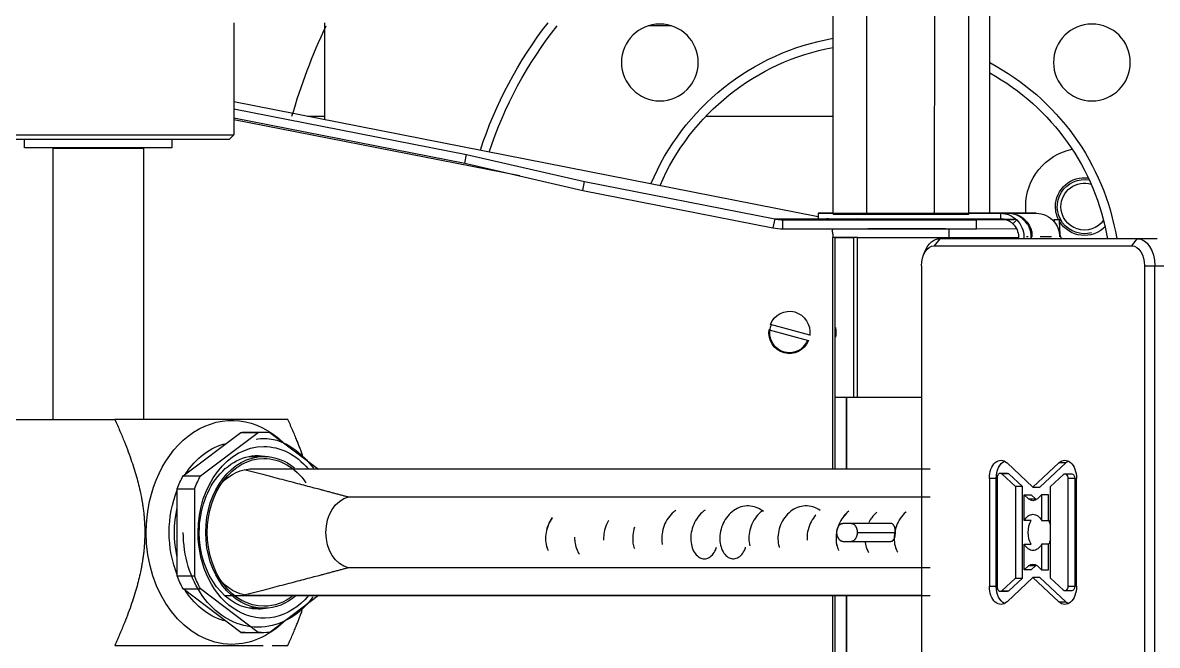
# Model space of a CAD drawing. Header units: millimetres. Extents: x -187347 to 135007, y -6415 to 292048.
# Drawn here: x -51301.2 to -51175.7, y 30128.3 to 30197.2 of the extents above; entities that cross this region are included whole.
import ezdxf

# ---------------------------------------------------------------- set-up
doc = ezdxf.new("R2010")
doc.units = ezdxf.units.MM
doc.header["$LTSCALE"] = 100
doc.layers.get('0').update_dxf_attribs({"lineweight": 18})
doc.layers.add('Layout CAT2', color=6, linetype='Continuous')

# ---------------------------------------------------------------- blocks, each defined once
blk = doc.blocks.new('643h346h634')
at = {"color": 0}
for p, q in [((17551.42, -1514.26), (17551.42, -1539.65)), ((17551.69, -1514.26), (17551.69, -1539.65)), ((17585.9, -1576.15), (17585.9, -1517.15)), ((17587.03, -1517.15), (17587.03, -1576.15)), ((17552.9, -1539.65), (17552.9, -1531.62)), ((17552.96, -1531.62), (17552.96, -1539.65)), ((17485.91, -1535.58), (17479.52, -1540.4)), ((17487.84, -1535.58), (17481.45, -1540.4)), ((17485.91, -1535.58), (17487.84, -1535.58)), ((17488.47, -1535.55), (17486.55, -1535.55)), ((17494.51, -1539.65), (17489.11, -1535.58)), ((17488.47, -1538.25), (17486.83, -1538.25)), ((17570.69, -1538.97), (17573.56, -1541.65)), ((17573.56, -1541.65), (17576.43, -1538.97)), ((17577.2, -1538.97), (17574.32, -1541.65)), ((17576.43, -1538.97), (17577.2, -1538.97)), ((17484.14, -1539.65), (17562.17, -1539.65)), ((17561.22, -1539.65), (17486.72, -1539.65)), ((17570.71, -1540.11), (17569.94, -1540.11)), ((17570.11, -1540.18), (17570.88, -1540.18)), ((17571.63, -1541.6), (17570.11, -1540.18)), ((17570.88, -1540.18), (17572.4, -1541.6)), ((17576.93, -1540.25), (17575.49, -1541.6)), ((17577.86, -1540.18), (17577.09, -1540.18)), ((17479.52, -1540.4), (17481.45, -1540.4)), ((17568.74, -1552.63), (17568.74, -1540.68)), ((17568.74, -1540.68), (17569.5, -1540.68)), ((17569.5, -1540.68), (17569.5, -1552.63)), ((17569.62, -1540.61), (17569.62, -1552.7)), ((17577.42, -1552.63), (17577.42, -1540.68)), ((17577.42, -1540.68), (17578.18, -1540.68)), ((17578.18, -1552.63), (17578.18, -1540.68)), ((17578.38, -1540.68), (17578.38, -1552.63)), ((17478.88, -1541.83), (17480.81, -1541.83)), ((17478.88, -1541.83), (17478.88, -1551.47)), ((17480.81, -1541.83), (17480.81, -1551.47)), ((17562.17, -1542.73), (17497.82, -1542.73)), ((17571.63, -1541.6), (17572.4, -1541.6)), ((17571.63, -1551.71), (17571.63, -1541.6)), ((17572.4, -1541.6), (17572.4, -1551.71)), ((17573.36, -1542.5), (17572.59, -1542.5)), ((17573.06, -1542.94), (17572.59, -1542.5)), ((17572.59, -1542.5), (17572.59, -1545.33)), ((17573.83, -1542.94), (17573.36, -1542.5)), ((17574.32, -1541.65), (17573.56, -1541.65)), ((17574.52, -1542.5), (17574.06, -1542.94)), ((17574.52, -1542.5), (17575.29, -1542.5)), ((17574.52, -1545.33), (17574.52, -1542.5)), ((17575.29, -1542.5), (17575.29, -1545.33)), ((17575.49, -1541.6), (17575.49, -1551.71)), ((17573.83, -1542.94), (17573.06, -1542.94)), ((17552.53, -1545.65), (17553.45, -1545.65)), ((17553.45, -1545.65), (17557.79, -1545.65)), ((17572.59, -1545.33), (17573.36, -1545.33)), ((17575.29, -1545.33), (17574.52, -1545.33)), ((17553.45, -1547.65), (17552.53, -1547.65)), ((17557.79, -1547.65), (17553.45, -1547.65)), ((17554.11, -1546.65), (17558.34, -1546.65)), ((17572.59, -1547.98), (17572.59, -1550.81)), ((17573.36, -1547.98), (17572.59, -1547.98)), ((17574.52, -1550.81), (17574.52, -1547.98)), ((17574.52, -1547.98), (17575.29, -1547.98)), ((17575.29, -1547.98), (17575.29, -1550.81)), ((17478.88, -1551.47), (17480.81, -1551.47)), ((17497.82, -1550.58), (17562.17, -1550.58)), ((17572.59, -1550.81), (17573.06, -1550.37)), ((17572.59, -1550.81), (17573.36, -1550.81)), ((17573.06, -1550.37), (17573.83, -1550.37)), ((17573.36, -1550.81), (17573.83, -1550.37)), ((17574.06, -1550.37), (17574.52, -1550.81)), ((17575.29, -1550.81), (17574.52, -1550.81)), ((17569.5, -1552.63), (17568.74, -1552.63)), ((17570.11, -1553.13), (17571.63, -1551.71)), ((17573.56, -1551.65), (17570.69, -1554.34)), ((17572.4, -1551.71), (17570.88, -1553.13)), ((17572.4, -1551.71), (17571.63, -1551.71)), ((17576.43, -1554.34), (17573.56, -1551.65)), ((17573.56, -1551.65), (17574.32, -1551.65)), ((17574.32, -1551.65), (17577.2, -1554.34)), ((17575.49, -1551.71), (17576.93, -1553.05)), ((17578.18, -1552.63), (17577.42, -1552.63)), ((17479.52, -1552.9), (17481.45, -1552.9)), ((17479.52, -1552.9), (17485.91, -1557.72)), ((17481.45, -1552.9), (17487.84, -1557.72)), ((17489.11, -1557.72), (17494.5, -1553.65)), ((17551.42, -1553.65), (17551.42, -1579.28)), ((17551.69, -1553.65), (17551.69, -1579.28)), ((17552.9, -1561.62), (17552.9, -1553.65)), ((17552.95, -1553.65), (17552.95, -1561.62)), ((17569.94, -1553.2), (17570.71, -1553.2)), ((17570.88, -1553.13), (17570.11, -1553.13)), ((17577.09, -1553.13), (17577.86, -1553.13)), ((17486.83, -1555.05), (17488.47, -1555.05)), ((17577.2, -1554.34), (17576.43, -1554.34)), ((17485.91, -1557.72), (17487.84, -1557.72)), ((17486.55, -1557.75), (17488.47, -1557.75)), ((17459.41, -1559.15), (17471.97, -1559.15)), ((17465.15, -1559.15), (17465.15, -1589.15)), ((17475.15, -1589.15), (17475.15, -1559.15)), ((17551.69, -1561.62), (17552.9, -1561.62)), ((17551.69, -1561.62), (17553.01, -1561.62)), ((17552.95, -1561.62), (17561.22, -1561.62)), ((17553.11, -1561.62), (17561.22, -1561.62)), ((17553.75, -1561.62), (17553.75, -1579.27)), ((17554.1, -1579.27), (17554.09, -1561.62)), ((17544.36, -1569.08), (17548.71, -1567.88)), ((17544.4, -1569.08), (17544.36, -1569.08)), ((17548.86, -1568.46), (17544.51, -1569.66)), ((17548.9, -1568.46), (17548.86, -1568.46)), ((17585.9, -1576.15), (17587.03, -1576.15)), ((17587.03, -1576.15), (17589.31, -1576.15)), ((17561.44, -1577.35), (17561.63, -1577.79)), ((17563.24, -1579.15), (17562.63, -1578.35)), ((17562.63, -1578.35), (17584.49, -1578.35)), ((17585.1, -1579.15), (17563.24, -1579.15)), ((17571.95, -1579.36), (17571.95, -1579.15)), ((17572.55, -1579.36), (17572.55, -1579.15)), ((17573.38, -1579.96), (17573.37, -1579.15)), ((17573.37, -1579.15), (17573.37, -1579.96)), ((17576.69, -1579.15), (17576.69, -1579.26)), ((17576.7, -1579.26), (17576.7, -1579.15)), ((17584.49, -1578.35), (17585.1, -1579.15)), ((17587.31, -1579.15), (17585.1, -1579.15)), ((17523.76, -1584.5), (17544.79, -1580.36)), ((17544.98, -1581.34), (17544.79, -1580.36)), ((17545.9, -1580.25), (17567.32, -1580.25)), ((17545.9, -1580.25), (17545.9, -1581.25)), ((17551.33, -1580), (17551.45, -1580.25)), ((17551.69, -1579.28), (17551.42, -1579.28)), ((17551.69, -1579.27), (17553.75, -1579.27)), ((17553.92, -1579.27), (17551.69, -1579.27)), ((17554.1, -1579.27), (17571.95, -1579.26)), ((17571.95, -1579.26), (17554.18, -1579.27)), ((17564.25, -1580.25), (17564.25, -1579.26)), ((17567.32, -1580.25), (17571.74, -1580.26)), ((17567.32, -1580.25), (17567.32, -1581.25)), ((17573.04, -1579.36), (17572.85, -1579.36)), ((17573.27, -1579.96), (17573.34, -1579.96)), ((17573.4, -1579.96), (17573.27, -1579.96)), ((17573.34, -1579.96), (17573.34, -1579.36)), ((17573.37, -1579.96), (17573.34, -1579.96)), ((17573.47, -1579.96), (17573.38, -1579.96)), ((17573.47, -1579.96), (17573.4, -1579.96)), ((17573.47, -1579.36), (17573.47, -1579.96)), ((17575.59, -1579.36), (17574.37, -1579.36)), ((17576.5, -1581.26), (17576.5, -1579.36)), ((17576.69, -1579.26), (17576.68, -1579.26)), ((17549.81, -1581.58), (17485.16, -1594.3)), ((17523.94, -1585.48), (17544.98, -1581.34)), ((17544.98, -1581.34), (17550.81, -1581.36)), ((17545.9, -1581.25), (17567.32, -1581.25)), ((17551.73, -1581.27), (17545.9, -1581.25)), ((17549.81, -1581.37), (17569.98, -1581.36)), ((17549.81, -1581.97), (17549.81, -1581.37)), ((17549.81, -1581.58), (17549.81, -1581.58)), ((17550.81, -1581.36), (17550.75, -1581.37)), ((17550.91, -1581.37), (17551.33, -1581.29)), ((17550.91, -1581.37), (17551.32, -1581.29)), ((17554.03, -1581.27), (17551.73, -1581.27)), ((17554.01, -1581.26), (17554.13, -1581.37)), ((17563.81, -1581.36), (17563.91, -1581.26)), ((17563.91, -1581.26), (17563.91, -1581.26)), ((17566.14, -1581.36), (17566.24, -1581.26)), ((17566.24, -1581.26), (17566.24, -1581.26)), ((17571.71, -1581.27), (17566.24, -1581.27)), ((17567.32, -1581.25), (17571.48, -1581.26)), ((17569.98, -1581.96), (17569.98, -1581.36)), ((17571.76, -1581.23), (17571.34, -1580.8)), ((17572.5, -1581.26), (17572.71, -1581.27)), ((17572.65, -1581.27), (17572.5, -1581.27)), ((17572.98, -1580.68), (17573.07, -1580.74)), ((17575.9, -1581.26), (17575.9, -1581.02)), ((17575.9, -1581.26), (17576.5, -1581.26)), ((17549.81, -1581.97), (17569.98, -1581.96)), ((17550.23, -1581.97), (17549.81, -1581.97)), ((17551.45, -1581.97), (17550.23, -1581.97)), ((17551.45, -1581.97), (17550.93, -1581.97)), ((17550.93, -1581.97), (17551.45, -1581.97)), ((17551.45, -1581.86), (17555.17, -1581.85)), ((17551.45, -1581.86), (17551.47, -1624.54)), ((17555.17, -1581.85), (17562.68, -1581.85)), ((17555.17, -1581.85), (17555.2, -1630.75)), ((17562.68, -1581.85), (17566.46, -1581.85)), ((17562.68, -1581.85), (17562.7, -1630.75)), ((17566.46, -1581.85), (17566.48, -1630.75)), ((17566.46, -1581.96), (17570.92, -1581.96)), ((17570.73, -1581.96), (17566.46, -1581.96)), ((17573.91, -1581.96), (17568.77, -1581.96)), ((17568.77, -1581.96), (17568.8, -1628.25)), ((17569.98, -1581.96), (17570.73, -1581.96)), ((17570.92, -1581.96), (17573.91, -1581.96)), ((17510.69, -1587.49), (17523.76, -1584.5)), ((17523.76, -1584.5), (17523.94, -1585.48)), ((17516.8, -1586.09), (17485.16, -1592.31)), ((17510.88, -1588.47), (17523.94, -1585.48)), ((17485.15, -1592.51), (17510.69, -1587.49)), ((17510.69, -1587.49), (17510.88, -1588.47)), ((17478.3, -1589.2), (17462, -1589.2)), ((17462, -1589.2), (17462, -1590.15)), ((17465.15, -1589.15), (17475.15, -1589.15)), ((17466.15, -1589.15), (17466.15, -1589.2)), ((17474.15, -1589.2), (17474.15, -1589.15)), ((17478.3, -1590.15), (17478.3, -1589.2)), ((17485.15, -1593.53), (17510.88, -1588.47)), ((17455.65, -1590.15), (17470.15, -1590.15)), ((17470.15, -1590.15), (17484.65, -1590.15)), ((17485.15, -1590.65), (17484.65, -1590.15)), ((17455.15, -1590.65), (17470.15, -1590.65)), ((17470.15, -1590.65), (17485.15, -1590.65)), ((17485.15, -1603.05), (17485.15, -1590.65)), ((17493.29, -1592.7), (17495.18, -1592.7)), ((17495.18, -1603.05), (17495.18, -1592.32)), ((17537.37, -1592.7), (17551.46, -1592.7)), ((17533.58, -1602.7), (17530.98, -1602.7))]:
    blk.add_line(p, q, dxfattribs=at)
for centre in [(17532.28, -1598.65), (17580.08, -1598.65)]:
    blk.add_circle(centre, 4.25, dxfattribs=at)
for centre, radius, start, end in [((17556.18, -1574.75), 26, 298.9913, 350.2575), ((17556.18, -1574.75), 27, 297.8213, 350.6175), ((17579.25, -1582.7), 3, 75, 280.3898), ((17579.25, -1582.7), 3.2, 44.1, 149.2538), ((17579.25, -1582.7), 2.6, 35.2519, 180), ((17579.25, -1582.7), 3.2, 153.2925, 180), ((17579.25, -1582.7), 6.5, 173.4863, 180), ((17579.25, -1582.7), 6.5, 180, 257.985), ((17579.25, -1582.7), 3.2, 180, 277.8863), ((17579.25, -1582.7), 2.6, 180, 286.7344), ((17556.18, -1574.75), 27, 202.815, 259.9144), ((17556.18, -1574.75), 26, 203.2763, 259.5263), ((17556.18, -1574.75), 46, 197.9606, 217.9688), ((17556.18, -1574.75), 45, 198.1125, 218.3906), ((17554.06, -1574.78), 65, 195.9998, 205.4366)]:
    blk.add_arc(centre, radius, start, end, dxfattribs=at)
for centre, major_axis, ratio, start_param, end_param in [((17484.94, -1546.65), (0, 12.39), 0.766047, 0, 1.570796), ((17484.94, -1546.65), (0, 12.39), 0.766047, 5.641122, 6.283185), ((17488.47, -1546.65), (0, -9.5), 0.766047, 2.398901, 4.712389), ((17486.55, -1546.65), (0, -11.1), 0.766047, 3.141593, 3.216236), ((17488.47, -1546.65), (0, -11.1), 0.766047, 3.066949, 3.216236), ((17485.65, -1546.65), (0, -10), 0.766047, 3.320762, 4.009654), ((17487.83, -1546.65), (0, 8.5), 0.766047, 0, 1.570796), ((17488.47, -1546.65), (0, -8.4), 0.766047, 3.141593, 6.283185), ((17488.47, -1546.65), (0, -8.18), 0.766047, 3.141593, 6.283185), ((17487.83, -1546.65), (0, 8.5), 0.766047, 6.114521, 6.283185), ((17488.47, -1546.65), (0, -8.4), 0.766047, 2.555489, 3.141593), ((17488.47, -1546.65), (0, -8.18), 0.766047, 2.59741, 3.141593), ((17570.02, -1540.68), (0, 2), 0.642784, 5.742133, 7.853982), ((17570.79, -1540.68), (0, 2), 0.642784, 0.302565, 1.570796), ((17577.09, -1540.68), (0, 2), 0.642784, 4.712389, 6.824237), ((17577.86, -1540.68), (0, 2), 0.642784, 0.302512, 0.541052), ((17487.19, -1546.65), (0, -7.03), 0.766047, 3.141593, 3.817035), ((17569.94, -1540.61), (0, -0.5), 0.642784, 2.600541, 4.712389), ((17570.71, -1540.61), (0, -0.5), 0.642784, 2.600541, 3.141603), ((17577.09, -1540.68), (0, -0.5), 0.642784, 1.570796, 3.682645), ((17577.86, -1540.68), (0, -0.5), 0.642784, 1.570796, 3.141583), ((17486.55, -1546.65), (0, -11.1), 0.766047, 4.114147, 4.263433), ((17488.47, -1546.65), (0, -11.1), 0.766047, 4.114147, 4.263433), ((17485.65, -1546.65), (0, -10), 0.766047, 4.22289, 5.201888), ((17498.4, -1546.65), (0, 4), 0.766047, 0.188616, 2.952976), ((17485.65, -1546.65), (0, -9.25), 0.766047, 4.408244, 5.016534), ((17573.56, -1541.65), (0, 1.5), 0.642784, 2.600541, 3.682645), ((17574.32, -1541.65), (0, 1.5), 0.642784, 2.600541, 2.733081), ((17573.56, -1546.65), (0, 2), 0.642784, 5.43512, 7.131245), ((17574.32, -1546.65), (0, -2), 0.642784, 3.989655, 5.435123), ((17574.32, -1546.65), (0, -2), 0.642784, 2.012274, 2.293531), ((17484.94, -1546.65), (0, 12.39), 0.766047, 1.570796, 3.783656), ((17488.47, -1546.65), (0, -9.5), 0.766047, 4.712389, 6.283185), ((17487.83, -1546.65), (0, 8.5), 0.766047, 1.570796, 3.310257), ((17574.32, -1546.65), (0, -2), 0.642784, 0.848062, 1.129319), ((17573.56, -1546.65), (0, 2), 0.642784, 2.293531, 3.98965), ((17573.56, -1551.65), (0, 1.5), 0.642784, 5.742133, 6.824237), ((17574.32, -1551.65), (0, 1.5), 0.642784, 0.408511, 0.541052), ((17486.55, -1546.65), (0, -11.1), 0.766047, 5.161345, 5.310631), ((17488.47, -1546.65), (0, -11.1), 0.766047, 5.161345, 5.310631), ((17487.19, -1546.65), (0, -7.03), 0.766047, 5.607841, 6.283185), ((17488.47, -1546.65), (0, -8.18), 0.766047, 0, 0.83586), ((17570.02, -1552.63), (0, 2), 0.642784, 1.570796, 3.682645), ((17570.79, -1552.63), (0, 2), 0.642784, 1.570796, 2.839027), ((17569.94, -1552.7), (0, -0.5), 0.642784, 4.712389, 6.824237), ((17577.09, -1552.63), (0, 2), 0.642784, 2.600541, 4.712389), ((17577.09, -1552.63), (0, -0.5), 0.642784, 5.742133, 7.853982), ((17577.86, -1552.63), (0, -0.5), 0.642784, 0.00001, 1.570796), ((17485.65, -1546.65), (0, -10), 0.766047, 5.415124, 6.104016), ((17488.47, -1546.65), (0, -9.5), 0.766047, 0, 0.736605), ((17488.47, -1546.65), (0, -8.4), 0.766047, 0, 0.553706), ((17570.71, -1552.7), (0, -0.5), 0.642784, 6.283175, 6.824237), ((17577.86, -1552.63), (0, 2), 0.642784, 2.600541, 2.83908), ((17486.55, -1546.65), (0, -11.1), 0.766047, 6.208542, 6.283185), ((17488.47, -1546.65), (0, -11.1), 0.766047, 6.208542, 6.357829), ((17552.79, -1561.62), (0.4, 0), 0.000031, 4.98989, 5.129517), ((17552.79, -1561.62), (0.8, 0), 0.000031, 4.98989, 5.129517), ((17546.61, -1568.77), (0.01, -2.35), 0.965944, 1.957495, 4.84307), ((17546.61, -1568.77), (0, -2.25), 0.961649, 3.141643, 5.106966), ((17546.61, -1568.77), (0, -2.25), 0.961649, 1.954263, 3.141643), ((17546.61, -1568.77), (0.01, -2.35), 0.965944, 5.099087, 7.984662), ((17549.84, -1568.77), (0, 2), 0.961745, 4.440394, 4.98384), ((17562.63, -1576.15), (0, -2.2), 0.642784, 4.712389, 6.283185), ((17584.49, -1576.15), (0, -2.2), 0.642784, 0, 1.570796), ((17585.1, -1576.15), (0, 3), 0.642784, 3.141593, 4.712389), ((17563.24, -1576.15), (0, 3), 0.642784, 2.146002, 3.141593), ((17554.47, -1579.27), (-2.6, 0), 0.000026, 4.855492, 4.989883), ((17554.47, -1579.27), (-2, 0), 0.000026, 4.855492, 4.989883), ((17558.96, -1580.26), (-3.75, 0), 0.003491, 3.343647, 6.091657), ((17561.29, -1580.26), (-3.75, 0), 0.003491, 3.945552, 4.432793), ((17569.95, -1579.36), (0, -2), 0.99956, 0.769234, 1.571685), ((17569.95, -1579.36), (0, -2.6), 0.99956, 0.769234, 1.571685), ((17570.74, -1579.36), (0, 2.6), 0.99956, 4.153279, 4.48041), ((17570.88, -1579.36), (0, -2.6), 0.995886, 1.011089, 1.338219), ((17570.74, -1579.36), (0, 2.6), 0.99956, 4.48041, 4.713278), ((17575.37, -1579.96), (-2, 0), 0.000026, 0.029657, 0.090744), ((17573.91, -1579.36), (0, 2.6), 0.995886, 4.01952, 4.71268), ((17576.68, -1581.26), (0, 2), 0.090619, 6.283159, 7.853955), ((17551.75, -1586.27), (-0.01, -5), 0.995004, 3.239023, 3.333639), ((17558.96, -1581.26), (4.95, 0), 0.000224, 0.461655, 3.141828), ((17558.96, -1581.26), (4.95, 0), 0.000224, 0, 0.461655), ((17561.29, -1581.26), (4.95, 0), 0.000224, 0.461655, 1.013495), ((17561.29, -1581.26), (4.95, 0), 0.000224, 0, 0.461655), ((17573.91, -1579.36), (0, 2.6), 0.995886, 3.141883, 4.01952)]:
    blk.add_ellipse(centre, major_axis=major_axis, ratio=ratio, start_param=start_param, end_param=end_param, dxfattribs=at)
for points, degree in [([(17561.22, -1576.15), (17561.22, -1517.15)], 1), ([(17552.53, -1545.65), (17552.26, -1545.65), (17551.87, -1546.24), (17551.86, -1546.65)], 2), ([(17554.11, -1546.65), (17554.11, -1546.24), (17553.72, -1545.65), (17553.45, -1545.65)], 2), ([(17551.86, -1546.65), (17551.87, -1547.07), (17552.26, -1547.65), (17552.53, -1547.65)], 2), ([(17553.45, -1547.65), (17553.72, -1547.65), (17554.11, -1547.07), (17554.11, -1546.65)], 2), ([(17562.17, -1553.65), (17486.9, -1553.65)], 1), ([(17544.79, -1580.36), (17545.15, -1580.29), (17545.52, -1580.25), (17545.9, -1580.25)], 3), ([(17569.98, -1581.96), (17570.63, -1581.96), (17571.29, -1581.7), (17571.76, -1581.23)], 3), ([(17572.94, -1580.74), (17572.48, -1581.49), (17571.61, -1581.97), (17570.73, -1581.96)], 3), ([(17570.92, -1581.96), (17571.78, -1581.97), (17572.63, -1581.49), (17573.07, -1580.74)], 3)]:
    blk.add_open_spline(points, degree=degree, dxfattribs=at)
for points, weights in [([(17471.97, -1534.15), (17484.41, -1534.15), (17488.39, -1534.15)], [1.19035039619, 1.56400458441, 1.37132746691]), ([(17475.29, -1546.65), (17475.29, -1541.47), (17471.97, -1534.15)], [1.43688003523, 1.43688003523, 1.19035039619]), ([(17489.4, -1534.15), (17490.31, -1534.15), (17491.12, -1534.15)], [1.31981538774, 1.26699800178, 1.19035039619]), ([(17491.12, -1534.15), (17492.07, -1536.24), (17492.72, -1538.03)], [1.19035039619, 1.25157449123, 1.29759396492]), ([(17497.82, -1542.73), (17493.66, -1541.62), (17486.29, -1539.69)], [1, 1.03759945959, 1]), ([(17471.97, -1559.15), (17475.29, -1551.83), (17475.29, -1546.65)], [1.19035039619, 1.43688003523, 1.43688003523]), ([(17486.29, -1553.62), (17493.66, -1551.69), (17497.82, -1550.58)], [1, 1.03759945959, 1]), ([(17492.78, -1555.11), (17492.11, -1556.97), (17491.12, -1559.15)], [1.30177776743, 1.25437876588, 1.19035039619]), ([(17491.12, -1559.15), (17487.22, -1559.15), (17471.97, -1559.15)], [1.19035039619, 1.68340967427, 1.19035039619])]:
    blk.add_rational_spline(points, weights, degree=2, dxfattribs=at)
for points, knots in [([(17493.92, -1539.53), (17493.65, -1539.15), (17492.57, -1537.87), (17490.27, -1536.34), (17487.03, -1535.95), (17484, -1537.07), (17481.55, -1539.44), (17479.92, -1542.81), (17479.56, -1545.31), (17479.55, -1546.65)], [0, 0, 0, 0, 0.062064, 0.224682, 0.382819, 0.534713, 0.687185, 0.844745, 1, 1, 1, 1]), ([(17537.29, -1549.11), (17537.11, -1548.99), (17536.71, -1548.66), (17536.2, -1547.98), (17535.82, -1547.09), (17535.67, -1546.17), (17535.73, -1545.29), (17535.99, -1544.54), (17536.41, -1544), (17536.92, -1543.72), (17537.47, -1543.72), (17537.99, -1544), (17538.35, -1544.48), (17538.51, -1544.87), (17538.56, -1545.03)], [0, 0, 0, 0, 0.062518, 0.150622, 0.238726, 0.32683, 0.414934, 0.503038, 0.591142, 0.679246, 0.76735, 0.855454, 0.943558, 1, 1, 1, 1]), ([(17543.74, -1548.95), (17543.56, -1549.1), (17543.1, -1549.38), (17542.32, -1549.61), (17541.45, -1549.57), (17540.63, -1549.24), (17539.92, -1548.66), (17539.36, -1547.89), (17539.01, -1547), (17538.88, -1546.08), (17538.96, -1545.21), (17539.24, -1544.48), (17539.67, -1543.96), (17540.19, -1543.7), (17540.74, -1543.73), (17541.25, -1544.05), (17541.59, -1544.52), (17541.73, -1544.89), (17541.77, -1545.02)], [0, 0, 0, 0, 0.051061, 0.116385, 0.181708, 0.247031, 0.312355, 0.377678, 0.443001, 0.508325, 0.573648, 0.638971, 0.704295, 0.769618, 0.834941, 0.900265, 0.965588, 1, 1, 1, 1]), ([(17520.37, -1548.28), (17520.2, -1548.05), (17519.91, -1547.52), (17519.65, -1546.63), (17519.6, -1545.72), (17519.74, -1545.06), (17519.87, -1544.73), (17519.91, -1544.65)], [0, 0, 0, 0, 0.211352, 0.443767, 0.676181, 0.908596, 1, 1, 1, 1]), ([(17520.35, -1548.26), (17520.19, -1548.03), (17519.9, -1547.51), (17519.65, -1546.63), (17519.6, -1545.72), (17519.73, -1545.12), (17519.83, -1544.83), (17519.85, -1544.79)], [0, 0, 0, 0, 0.216055, 0.461622, 0.707189, 0.952757, 1, 1, 1, 1]), ([(17522.85, -1546.11), (17522.84, -1545.95), (17522.86, -1545.5), (17523.01, -1544.82), (17523.25, -1544.4), (17523.39, -1544.23), (17523.39, -1544.23)], [0, 0, 0, 0, 0.206215, 0.601262, 0.996309, 1, 1, 1, 1]), ([(17529.48, -1547.23), (17529.38, -1546.94), (17529.25, -1546.34), (17529.27, -1545.52), (17529.39, -1545.05), (17529.46, -1544.87)], [0, 0, 0, 0, 0.350324, 0.715471, 1, 1, 1, 1]), ([(17543.58, -1549.01), (17543.41, -1548.88), (17543.02, -1548.52), (17542.53, -1547.81), (17542.2, -1546.91), (17542.09, -1545.99), (17542.16, -1545.42), (17542.23, -1545.16)], [0, 0, 0, 0, 0.152877, 0.364867, 0.576856, 0.788845, 1, 1, 1, 1]), ([(17550.02, -1549.07), (17549.83, -1549.2), (17549.36, -1549.45), (17548.58, -1549.62), (17547.71, -1549.52), (17546.9, -1549.14), (17546.22, -1548.52), (17545.7, -1547.72), (17545.4, -1546.82), (17545.31, -1545.9), (17545.4, -1545.3), (17545.48, -1545.01), (17545.49, -1544.98)], [0, 0, 0, 0, 0.08625, 0.198701, 0.311153, 0.423604, 0.536056, 0.648507, 0.760959, 0.873411, 0.985862, 1, 1, 1, 1]), ([(17552.94, -1548.78), (17552.8, -1548.65), (17552.47, -1548.27), (17552.05, -1547.55), (17551.79, -1546.63), (17551.74, -1545.72), (17551.88, -1545.06), (17552.01, -1544.74), (17552.05, -1544.65)], [0, 0, 0, 0, 0.124125, 0.323648, 0.523171, 0.722695, 0.922218, 1, 1, 1, 1]), ([(17553.18, -1548.98), (17552.95, -1548.8), (17552.52, -1548.36), (17552.05, -1547.55), (17551.79, -1546.63), (17551.75, -1545.85), (17551.81, -1545.41), (17551.84, -1545.27)], [0, 0, 0, 0, 0.2122, 0.433625, 0.655049, 0.876473, 1, 1, 1, 1]), ([(17555.01, -1545.54), (17555.04, -1545.29), (17555.14, -1544.88), (17555.31, -1544.54), (17555.4, -1544.41)], [0, 0, 0, 0, 0.567788, 1, 1, 1, 1]), ([(17558.32, -1546.94), (17558.28, -1546.77), (17558.19, -1546.3), (17558.19, -1545.54), (17558.36, -1544.88), (17558.53, -1544.55), (17558.59, -1544.45)], [0, 0, 0, 0, 0.175613, 0.505227, 0.834842, 1, 1, 1, 1]), ([(17526.6, -1547.98), (17526.48, -1547.78), (17526.25, -1547.28), (17526.07, -1546.53), (17526.05, -1546.01), (17526.06, -1545.79)], [0, 0, 0, 0, 0.295695, 0.702867, 1, 1, 1, 1]), ([(17534.04, -1549.09), (17533.9, -1548.99), (17533.53, -1548.69), (17533.03, -1548.06), (17532.64, -1547.19), (17532.46, -1546.26), (17532.49, -1545.64), (17532.55, -1545.34), (17532.55, -1545.31)], [0, 0, 0, 0, 0.121198, 0.335469, 0.549741, 0.764013, 0.978285, 1, 1, 1, 1]), ([(17549.55, -1548.6), (17549.5, -1548.54), (17549.25, -1548.25), (17548.88, -1547.63), (17548.59, -1546.72), (17548.55, -1546.09), (17548.56, -1545.78), (17548.56, -1545.77)], [0, 0, 0, 0, 0.07524, 0.377335, 0.67943, 0.981525, 1, 1, 1, 1]), ([(17557.79, -1545.65), (17557.79, -1545.65), (17557.8, -1545.65), (17557.81, -1545.65), (17557.82, -1545.66), (17557.83, -1545.66), (17557.84, -1545.66), (17557.85, -1545.66), (17557.86, -1545.66), (17557.87, -1545.66), (17557.88, -1545.66), (17557.89, -1545.66), (17557.9, -1545.67), (17557.9, -1545.67), (17557.91, -1545.67), (17557.92, -1545.67), (17557.93, -1545.68), (17557.94, -1545.68), (17557.95, -1545.68), (17557.96, -1545.69), (17557.96, -1545.69), (17557.97, -1545.7), (17557.98, -1545.7), (17557.99, -1545.7), (17558, -1545.71), (17558.01, -1545.71), (17558.01, -1545.72), (17558.02, -1545.72), (17558.03, -1545.73), (17558.04, -1545.73), (17558.04, -1545.74), (17558.05, -1545.75), (17558.06, -1545.75), (17558.06, -1545.76), (17558.07, -1545.77), (17558.08, -1545.77), (17558.09, -1545.78), (17558.09, -1545.79), (17558.1, -1545.8), (17558.11, -1545.8), (17558.11, -1545.81), (17558.12, -1545.82), (17558.13, -1545.83), (17558.13, -1545.84), (17558.14, -1545.84), (17558.14, -1545.85), (17558.15, -1545.86), (17558.16, -1545.87), (17558.16, -1545.88), (17558.17, -1545.89), (17558.17, -1545.9), (17558.18, -1545.91), (17558.19, -1545.92), (17558.19, -1545.93), (17558.21, -1545.96), (17558.22, -1546), (17558.25, -1546.06), (17558.27, -1546.13), (17558.29, -1546.2), (17558.3, -1546.25), (17558.31, -1546.3), (17558.31, -1546.33), (17558.32, -1546.36), (17558.32, -1546.39), (17558.33, -1546.41), (17558.33, -1546.44), (17558.33, -1546.47), (17558.33, -1546.5), (17558.34, -1546.53), (17558.34, -1546.56), (17558.34, -1546.59), (17558.34, -1546.62), (17558.34, -1546.64), (17558.34, -1546.65)], [0, 0, 0, 0, 0.009881, 0.019709, 0.029485, 0.039212, 0.048892, 0.058526, 0.068117, 0.077666, 0.087176, 0.096648, 0.106085, 0.115488, 0.12486, 0.134203, 0.143519, 0.15281, 0.162079, 0.171327, 0.180557, 0.189771, 0.198971, 0.20816, 0.217339, 0.226512, 0.23568, 0.244845, 0.254011, 0.263179, 0.272351, 0.281529, 0.290717, 0.299916, 0.309129, 0.318357, 0.327603, 0.336869, 0.346158, 0.355471, 0.364811, 0.37418, 0.38358, 0.393013, 0.402482, 0.411987, 0.421532, 0.431118, 0.440748, 0.450423, 0.460145, 0.469917, 0.479739, 0.489614, 0.499544, 0.550109, 0.600073, 0.649726, 0.69936, 0.749271, 0.769225, 0.788993, 0.808594, 0.828048, 0.847375, 0.866597, 0.885734, 0.904809, 0.923842, 0.942855, 0.961872, 0.980913, 1, 1, 1, 1]), ([(17559.52, -1548.91), (17559.51, -1548.9), (17559.27, -1548.7), (17558.85, -1548.22), (17558.41, -1547.37), (17558.19, -1546.45), (17558.19, -1545.8), (17558.23, -1545.48), (17558.24, -1545.43)], [0, 0, 0, 0, 0.010132, 0.248567, 0.487001, 0.725436, 0.96387, 1, 1, 1, 1]), ([(17556.28, -1548.89), (17556.07, -1548.71), (17555.75, -1548.36), (17555.5, -1547.94), (17555.41, -1547.76)], [0, 0, 0, 0, 0.588266, 1, 1, 1, 1]), ([(17558.34, -1546.65), (17558.34, -1546.66), (17558.34, -1546.67), (17558.34, -1546.68), (17558.34, -1546.7), (17558.34, -1546.71), (17558.34, -1546.73), (17558.34, -1546.74), (17558.34, -1546.76), (17558.34, -1546.77), (17558.34, -1546.79), (17558.33, -1546.8), (17558.33, -1546.82), (17558.33, -1546.83), (17558.33, -1546.85), (17558.33, -1546.86), (17558.33, -1546.88), (17558.33, -1546.89), (17558.32, -1546.91), (17558.32, -1546.92), (17558.32, -1546.94), (17558.32, -1546.95), (17558.32, -1546.97), (17558.31, -1546.98), (17558.31, -1547), (17558.31, -1547.01), (17558.31, -1547.03), (17558.3, -1547.07), (17558.28, -1547.13), (17558.26, -1547.21), (17558.23, -1547.29), (17558.21, -1547.35), (17558.19, -1547.39), (17558.17, -1547.41), (17558.16, -1547.43), (17558.15, -1547.45), (17558.13, -1547.47), (17558.12, -1547.49), (17558.1, -1547.51), (17558.09, -1547.53), (17558.07, -1547.54), (17558.06, -1547.56), (17558.04, -1547.57), (17558.02, -1547.58), (17558.01, -1547.59), (17557.99, -1547.6), (17557.97, -1547.61), (17557.95, -1547.62), (17557.93, -1547.63), (17557.92, -1547.64), (17557.9, -1547.64), (17557.88, -1547.65), (17557.86, -1547.65), (17557.83, -1547.65), (17557.81, -1547.65), (17557.8, -1547.65), (17557.79, -1547.65)], [0, 0, 0, 0, 0.009465, 0.018921, 0.028371, 0.037819, 0.047266, 0.056717, 0.066172, 0.075636, 0.085111, 0.0946, 0.104106, 0.113631, 0.123178, 0.132749, 0.142348, 0.151977, 0.161639, 0.171336, 0.181071, 0.190847, 0.200665, 0.210529, 0.22044, 0.230402, 0.240417, 0.250487, 0.31325, 0.375487, 0.437775, 0.50069, 0.522514, 0.544085, 0.565421, 0.586545, 0.607477, 0.62824, 0.648856, 0.669348, 0.689741, 0.710057, 0.730322, 0.750559, 0.770793, 0.791048, 0.81135, 0.831721, 0.852186, 0.872768, 0.893492, 0.914379, 0.935452, 0.956733, 0.978242, 1, 1, 1, 1]), ([(17487.6, -1556.97), (17488.26, -1557.07), (17489.91, -1557.06), (17492.15, -1555.81), (17493.46, -1554.41), (17493.94, -1553.75)], [0, 0, 0, 0, 0.270981, 0.69656, 1, 1, 1, 1]), ([(17551.33, -1580), (17551.33, -1579.99), (17551.33, -1579.99), (17551.33, -1579.98), (17551.34, -1579.97), (17551.34, -1579.95), (17551.34, -1579.94), (17551.35, -1579.93), (17551.35, -1579.92), (17551.35, -1579.91), (17551.35, -1579.9), (17551.36, -1579.89), (17551.36, -1579.88), (17551.36, -1579.87), (17551.36, -1579.86), (17551.37, -1579.85), (17551.37, -1579.84), (17551.37, -1579.83), (17551.37, -1579.82), (17551.37, -1579.81), (17551.38, -1579.8), (17551.38, -1579.79), (17551.38, -1579.78), (17551.38, -1579.77), (17551.38, -1579.76), (17551.38, -1579.75), (17551.38, -1579.75), (17551.39, -1579.74), (17551.39, -1579.73), (17551.39, -1579.72), (17551.39, -1579.71), (17551.39, -1579.7), (17551.39, -1579.7), (17551.39, -1579.69), (17551.39, -1579.68), (17551.39, -1579.68), (17551.4, -1579.66), (17551.4, -1579.63), (17551.4, -1579.59), (17551.41, -1579.56), (17551.41, -1579.52), (17551.41, -1579.48), (17551.41, -1579.45), (17551.42, -1579.41), (17551.42, -1579.38), (17551.42, -1579.35), (17551.42, -1579.31), (17551.42, -1579.29), (17551.42, -1579.28)], [0, 0, 0, 0, 0.01917, 0.038053, 0.056649, 0.074958, 0.092979, 0.110713, 0.12816, 0.14532, 0.162192, 0.178777, 0.195075, 0.211086, 0.226809, 0.242245, 0.257394, 0.272256, 0.286831, 0.301118, 0.315118, 0.328831, 0.342257, 0.355395, 0.368246, 0.38081, 0.393087, 0.405076, 0.416779, 0.428194, 0.439321, 0.450162, 0.460715, 0.470981, 0.48096, 0.490652, 0.500056, 0.551088, 0.601003, 0.649801, 0.697483, 0.744048, 0.789496, 0.833828, 0.877045, 0.919145, 0.96013, 1, 1, 1, 1]), ([(17544.98, -1581.34), (17545.02, -1581.34), (17545.09, -1581.32), (17545.19, -1581.31), (17545.3, -1581.29), (17545.41, -1581.28), (17545.53, -1581.27), (17545.64, -1581.26), (17545.76, -1581.25), (17545.85, -1581.25), (17545.9, -1581.25)], [0, 0, 0, 0, 0.135372, 0.232125, 0.348275, 0.470384, 0.59842, 0.732348, 0.843912, 1, 1, 1, 1]), ([(17551.73, -1581.27), (17551.69, -1581.27), (17551.62, -1581.27), (17551.53, -1581.27), (17551.44, -1581.28), (17551.37, -1581.28), (17551.33, -1581.28), (17551.31, -1581.29), (17551.29, -1581.29), (17551.28, -1581.29), (17551.27, -1581.29)], [0, 0, 0, 0, 0.251245, 0.430798, 0.646335, 0.801561, 0.896443, 0.930962, 0.959728, 1, 1, 1, 1]), ([(17569.98, -1581.36), (17569.98, -1581.36), (17570, -1581.36), (17570.02, -1581.36), (17570.04, -1581.36), (17570.06, -1581.36), (17570.09, -1581.36), (17570.11, -1581.36), (17570.13, -1581.35), (17570.15, -1581.35), (17570.17, -1581.35), (17570.2, -1581.35), (17570.22, -1581.35), (17570.24, -1581.34), (17570.27, -1581.34), (17570.29, -1581.34), (17570.31, -1581.33), (17570.34, -1581.33), (17570.36, -1581.32), (17570.39, -1581.32), (17570.41, -1581.31), (17570.43, -1581.31), (17570.46, -1581.3), (17570.48, -1581.29), (17570.51, -1581.29), (17570.53, -1581.28), (17570.56, -1581.27), (17570.58, -1581.26), (17570.61, -1581.26), (17570.63, -1581.25), (17570.66, -1581.24), (17570.68, -1581.23), (17570.71, -1581.22), (17570.73, -1581.21), (17570.75, -1581.2), (17570.78, -1581.19), (17570.8, -1581.18), (17570.83, -1581.16), (17570.86, -1581.15), (17570.88, -1581.14), (17570.91, -1581.12), (17570.94, -1581.11), (17570.97, -1581.09), (17571, -1581.07), (17571.03, -1581.05), (17571.06, -1581.03), (17571.09, -1581.01), (17571.12, -1580.99), (17571.15, -1580.97), (17571.18, -1580.94), (17571.22, -1580.92), (17571.25, -1580.89), (17571.28, -1580.86), (17571.31, -1580.83), (17571.33, -1580.81), (17571.34, -1580.8)], [0, 0, 0, 0, 0.014278, 0.028672, 0.043185, 0.057814, 0.072562, 0.087426, 0.102409, 0.117509, 0.132726, 0.148061, 0.163515, 0.179085, 0.194774, 0.210581, 0.226505, 0.242547, 0.258708, 0.274986, 0.291382, 0.307897, 0.324529, 0.34128, 0.358149, 0.375136, 0.392241, 0.409465, 0.426807, 0.444267, 0.461845, 0.479542, 0.497358, 0.513651, 0.530568, 0.548109, 0.566274, 0.585064, 0.604477, 0.624515, 0.645178, 0.666464, 0.688375, 0.71091, 0.734069, 0.757853, 0.782261, 0.807293, 0.83295, 0.859231, 0.886136, 0.913665, 0.941819, 0.970597, 1, 1, 1, 1])]:
    blk.add_open_spline(points, degree=3, knots=knots, dxfattribs=at)

msp = doc.modelspace()

# ---------------------------------------------------------------- block references
at = {"layer": 'Layout CAT2', "xscale": -1, "rotation": 180}
msp.add_blockref('643h346h634', (-68763.03, 28594.1, -3.45), dxfattribs=at)

doc.saveas('drawing.dxf')
